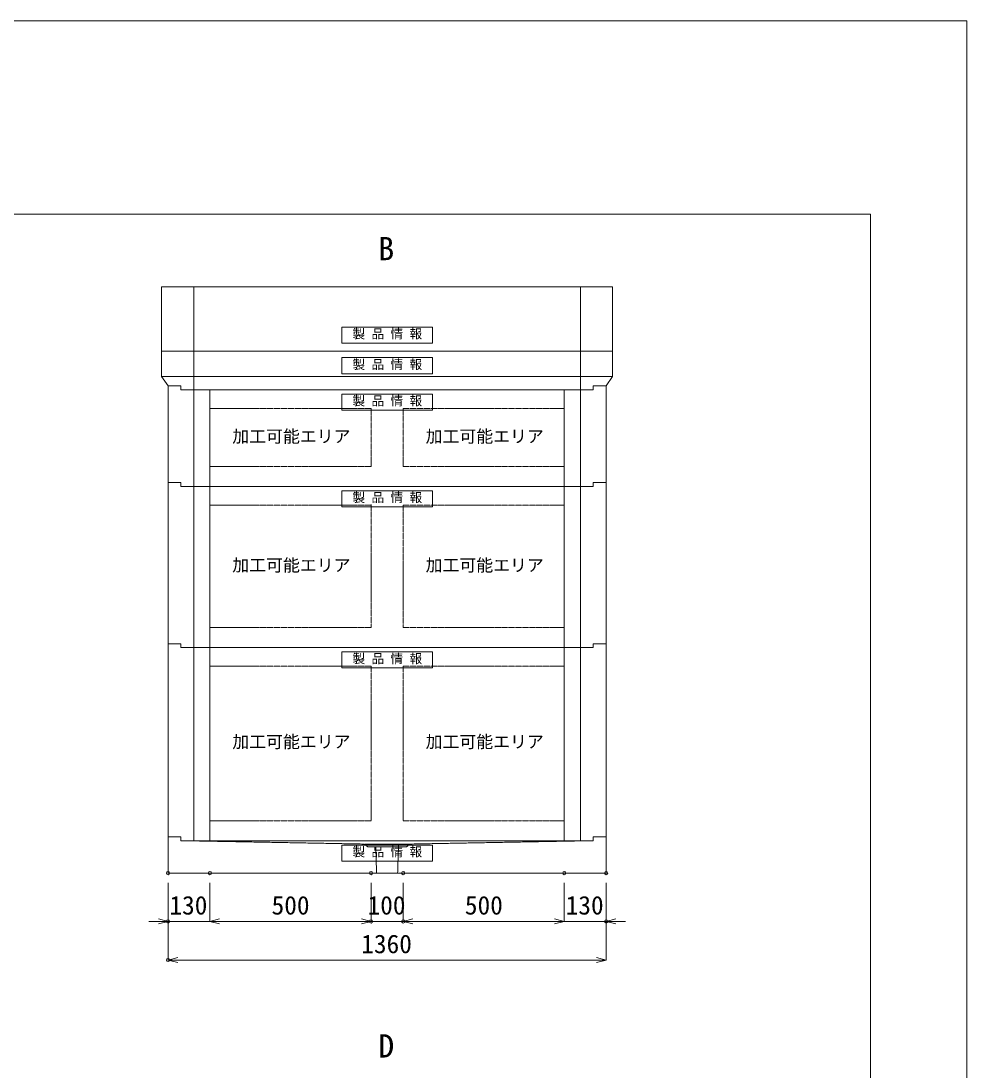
# Model space of a CAD drawing. Units: millimetres, scale not verified. Extents: x -4455 to 4455, y -3150 to 3150.
# Drawn here: x 1519 to 4455, y -109 to 3150 of the extents above; entities that cross this region are included whole.
import ezdxf
from ezdxf.enums import TextEntityAlignment as Align

# ---------------------------------------------------------------- set-up
doc = ezdxf.new("R2010")
doc.units = ezdxf.units.MM
doc.header["$LTSCALE"] = 20
doc.header["$PDMODE"] = 32
doc.header["$PDSIZE"] = 10
doc.linetypes.add('LONG_DASHED1', pattern=[7, 6, -1])
doc.linetypes.add('LONG_DOUBLE_CHAIN', pattern=[21.8, 18, -1, 0.6, -0.6, 0.6, -1])
for name, color, linetype, lineweight in [('0-0_D-TTL', 7, 'Continuous', 9), ('0-1_Defpoints', 7, 'Continuous', 9), ('0-4_D-STR-TXT', 7, 'Continuous', 9), ('0-6_D-STR', 7, 'Continuous', 9), ('0-8_D-STR-STR1', 7, 'LONG_DASHED1', 9), ('0-9_D-STR-DIM', 3, 'Continuous', 9), ('0-A_0', 7, 'Continuous', 9), ('0-B_D-STR-STR5', 1, 'LONG_DOUBLE_CHAIN', 9)]:
    doc.layers.add(name, color=color, linetype=linetype, lineweight=lineweight)
doc.styles.add('ＭＳ ゴシック', font='')
doc.styles.get('ＭＳ ゴシック').set_extended_font_data('MS Gothic')

# ---------------------------------------------------------------- blocks, each defined once
blk = doc.blocks.new('A$C4DE05FD1')
at = {"layer": '0-0_D-TTL', "color": 134}
for p, q in [((4000, 76000), (114800, 76000)), ((114800, 76000), (114800, 4000))]:
    blk.add_line(p, q, dxfattribs=at)
at = {"layer": '0-1_Defpoints', "color": 134}
for p, q in [((0, 84000), (118800, 84000)), ((118800, 84000), (118800, 0))]:
    blk.add_line(p, q, dxfattribs=at)
blk = doc.blocks.new('A$C31CA379A')
at = {"layer": '0-4_D-STR-TXT', "style": 'ＭＳ ゴシック'}
for s, p in [('A', (-325.9, -2190.5)), ('B', (35638.6, -2190.5)), ('C', (-351.4, -35190.5)), ('D', (35638.6, -35190.5))]:
    blk.add_text(s, height=962.2, dxfattribs=at).set_placement(p, align=Align.BOTTOM_LEFT)
blk = doc.blocks.new('A$C3FC15DFF')
at = {"layer": '0-8_D-STR-STR1', "linetype": 'Continuous'}
blk.add_lwpolyline([(-2820, 0), (2820, 0), (2820, -1000), (-2820, -1000)], close=True, dxfattribs=at)
at = {"layer": '0-8_D-STR-STR1', "style": 'ＭＳ ゴシック'}
blk.add_text('製 品 情 報', height=577.3, dxfattribs=at).set_placement((-2149.6, -882.5), align=Align.BOTTOM_LEFT)
blk = doc.blocks.new('A$C2CAB0034')
at = {"layer": '0-6_D-STR', "linetype": 'LONG_DASHED1'}
for p, q in [((-12000, 0), (-12000, 2400)), ((12000, 0), (12000, 2400))]:
    blk.add_line(p, q, dxfattribs=at)
at = {"layer": '0-6_D-STR'}
for p, q in [((14000, 820), (-14000, 820)), ((-13600, 240), (-12800, 240)), ((-12800, 0), (-12800, 240)), ((13600, 240), (12800, 240))]:
    blk.add_line(p, q, dxfattribs=at)
for points in [[(-14000, 2400), (14000, 2400), (14000, 820), (13600, 240)], [(-14000, 2400), (-14000, 820), (-13600, 240)], [(-12800, 0), (12800, 0), (12800, 240)]]:
    blk.add_lwpolyline(points, dxfattribs=at)
at = {"layer": '0-8_D-STR-STR1'}
blk.add_blockref('A$C3FC15DFF', (0, 2000), dxfattribs=at)
blk = doc.blocks.new('A$C76595178')
at = {"layer": '0-6_D-STR'}
blk.add_line((-14000, 4000), (-14000, 0), dxfattribs=at)
at = {"layer": '0-6_D-STR', "linetype": 'LONG_DASHED1'}
for p, q in [((-12000, 0), (-12000, 4000)), ((12000, 0), (12000, 4000))]:
    blk.add_line(p, q, dxfattribs=at)
at = {"layer": '0-6_D-STR'}
blk.add_lwpolyline([(-14000, 4000), (14000, 4000), (14000, 0), (-14000, 0)], dxfattribs=at)
at = {"layer": '0-8_D-STR-STR1'}
blk.add_blockref('A$C3FC15DFF', (0, 1500), dxfattribs=at)
blk = doc.blocks.new('A$C35A123D8')
at = {"layer": '0-6_D-STR'}
for p, q in [((-13600, 240), (-13600, -2000)), ((-13600, 240), (-12800, 240)), ((-12800, 0), (-12800, 240)), ((-12800, 0), (12800, 0)), ((13600, 240), (12800, 240)), ((12800, 0), (12800, 240)), ((13600, 240), (13600, -2000)), ((-13600, -2000), (13600, -2000))]:
    blk.add_line(p, q, dxfattribs=at)
at = {"layer": '0-6_D-STR', "linetype": 'LONG_DASHED1'}
for p, q in [((-12180, 0), (-1400, -200)), ((12180, 0), (1400, -200)), ((-1200, -380), (-1400, -200)), ((1400, -200), (-1400, -200)), ((1200, -380), (-1200, -380)), ((-653.3, -2000), (-705, -380)), ((653.3, -2000), (705, -380)), ((1200, -380), (1400, -200))]:
    blk.add_line(p, q, dxfattribs=at)
at = {"layer": '0-8_D-STR-STR1'}
blk.add_blockref('A$C3FC15DFF', (0, -260), dxfattribs=at)
blk = doc.blocks.new('_Open30')
at = {"layer": '0-A_0'}
blk.add_line((0, 0), (-20, 0), dxfattribs=at)
blk.add_lwpolyline([(-20, 5.36), (0, 0), (-20, -5.36)], dxfattribs=at)
blk = doc.blocks.new('A$C5F914A78')
at = {"layer": '0-6_D-STR'}
for p, q in [((-13600, 240), (-12800, 240)), ((-13600, -9760), (-13600, 240)), ((-12800, 0), (-12800, 240)), ((-12800, 0), (12800, 0)), ((13600, 240), (12800, 240)), ((12800, 0), (12800, 240)), ((13600, -9760), (13600, 240)), ((-13600, -9760), (-12800, -9760)), ((-12800, -10000), (-12800, -9760)), ((13600, -9760), (12800, -9760)), ((12800, -10000), (12800, -9760)), ((-12800, -10000), (12800, -10000))]:
    blk.add_line(p, q, dxfattribs=at)
at = {"layer": '0-6_D-STR', "linetype": 'LONG_DASHED1'}
for p, q in [((-12000, -10000), (-12000, 0)), ((-11000, -10000), (-11000, 0)), ((11000, -10000), (11000, 0)), ((12000, -10000), (12000, 0))]:
    blk.add_line(p, q, dxfattribs=at)
at = {"layer": '0-B_D-STR-STR5'}
for p, q in [((-1000, -1160), (-11000, -1160)), ((-11000, -1160), (-11000, -8760)), ((-1000, -1120), (-1000, -8760)), ((1000, -1160), (11000, -1160)), ((1000, -1160), (1000, -8760)), ((11000, -1160), (11000, -8760)), ((-1000, -8760), (-11000, -8760)), ((1000, -8760), (11000, -8760))]:
    blk.add_line(p, q, dxfattribs=at)
at = {"layer": '0-8_D-STR-STR1'}
blk.add_blockref('A$C3FC15DFF', (0, -260), dxfattribs=at)
blk = doc.blocks.new('A$C61C9604E')
at = {"layer": '0-6_D-STR'}
for p, q in [((-13600, -5760), (-13600, 240)), ((-13600, 240), (-12800, 240)), ((-12800, 0), (-12800, 240)), ((-12800, 0), (12800, 0)), ((13600, 240), (12800, 240)), ((12800, 0), (12800, 240)), ((13600, -5760), (13600, 240)), ((-13600, -5760), (-12800, -5760)), ((-12800, -6000), (-12800, -5760)), ((13600, -5760), (12800, -5760)), ((12800, -6000), (12800, -5760)), ((-12800, -6000), (12800, -6000))]:
    blk.add_line(p, q, dxfattribs=at)
at = {"layer": '0-6_D-STR', "linetype": 'LONG_DASHED1'}
for p, q in [((-12000, -6000), (-12000, 0)), ((-11000, -6000), (-11000, 0)), ((11000, -6000), (11000, 0)), ((12000, -6000), (12000, 0))]:
    blk.add_line(p, q, dxfattribs=at)
at = {"layer": '0-B_D-STR-STR5'}
for p, q in [((-11000, -1160), (-11000, -4760)), ((-1000, -1160), (-11000, -1160)), ((-1000, -1160), (-1000, -4760)), ((1000, -1160), (11000, -1160)), ((1000, -1160), (1000, -4760)), ((11000, -1160), (11000, -4760)), ((-1000, -4760), (-11000, -4760)), ((1000, -4760), (11000, -4760))]:
    blk.add_line(p, q, dxfattribs=at)
at = {"layer": '0-8_D-STR-STR1'}
blk.add_blockref('A$C3FC15DFF', (0, -260), dxfattribs=at)
blk = doc.blocks.new('A$C07d230d8')
at = {"layer": '0-6_D-STR'}
for p, q in [((-13600, -11760), (-13600, 240)), ((-13600, 240), (-12800, 240)), ((-12800, 0), (-12800, 240)), ((-12800, 0), (12800, 0)), ((13600, 240), (12800, 240)), ((12800, 0), (12800, 240)), ((13600, -11760), (13600, 240)), ((-13600, -11760), (-12800, -11760)), ((-12800, -12000), (-12800, -11760)), ((-12800, -12000), (12800, -12000)), ((13600, -11760), (12800, -11760)), ((12800, -12000), (12800, -11760))]:
    blk.add_line(p, q, dxfattribs=at)
at = {"layer": '0-6_D-STR', "linetype": 'LONG_DASHED1'}
for p, q in [((-12000, -12000), (-12000, 0)), ((-11000, -12000), (-11000, 0)), ((11000, -12000), (11000, 0)), ((12000, -12000), (12000, 0))]:
    blk.add_line(p, q, dxfattribs=at)
at = {"layer": '0-B_D-STR-STR5'}
for p, q in [((-11000, -1160), (-11000, -10760)), ((-1000, -1160), (-11000, -1160)), ((-1000, -1160), (-1000, -10760)), ((1000, -1160), (11000, -1160)), ((1000, -1160), (1000, -10760)), ((11000, -1160), (11000, -10760)), ((-1000, -10760), (-11000, -10760)), ((1000, -10760), (11000, -10760))]:
    blk.add_line(p, q, dxfattribs=at)
at = {"layer": '0-8_D-STR-STR1'}
blk.add_blockref('A$C3FC15DFF', (0, -260), dxfattribs=at)

msp = doc.modelspace()

# ---------------------------------------------------------------- linework, layer by layer
at = {"layer": '0-1_Defpoints'}
for p in [(1975, 505), (1975, 505), (2105, 505), (2605, 505), (2705, 505), (3205, 505), (3335, 505), (1975, 355), (2605, 355), (2705, 355), (3335, 355), (1975, 235)]:
    msp.add_point(p, dxfattribs=at)
at = {"layer": '0-9_D-STR-DIM'}
for p, q in [((1975, 475), (1975, 235)), ((1975, 475), (1975, 355)), ((2105, 475), (2105, 355)), ((2105, 475), (2105, 355)), ((2605, 475), (2605, 355)), ((2605, 475), (2605, 355)), ((2705, 475), (2705, 355)), ((2705, 475), (2705, 355)), ((3205, 475), (3205, 355)), ((3205, 475), (3205, 355)), ((3335, 475), (3335, 355)), ((3335, 475), (3335, 235)), ((1945, 355), (1915, 355)), ((2105, 355), (1975, 355)), ((2135, 355), (2575, 355)), ((2135, 355), (2165, 355)), ((2575, 355), (2545, 355)), ((2605, 355), (2705, 355)), ((3175, 355), (2735, 355)), ((2735, 355), (2765, 355)), ((3175, 355), (3145, 355)), ((3205, 355), (3335, 355)), ((3365, 355), (3395, 355)), ((3305, 235), (2005, 235))]:
    msp.add_line(p, q, dxfattribs=at)

# ---------------------------------------------------------------- block references
at = {"layer": '0-0_D-TTL', "xscale": 0.075, "yscale": 0.075}
msp.add_blockref('A$C4DE05FD1', (-4455, -3150), dxfattribs=at)
at = {"layer": '0-4_D-STR-TXT', "xscale": 0.075, "yscale": 0.075}
msp.add_blockref('A$C31CA379A', (-45, 2550), dxfattribs=at)
at = {"layer": '0-6_D-STR', "xscale": 0.05, "yscale": 0.05}
for name, p in [('A$C76595178', (2655, 2125)), ('A$C2CAB0034', (2655, 2005)), ('A$C61C9604E', (2655, 2005)), ('A$C5F914A78', (2655, 1705)), ('A$C07d230d8', (2655, 1205)), ('A$C35A123D8', (2655, 605))]:
    msp.add_blockref(name, p, dxfattribs=at)
at = {"layer": '0-9_D-STR-DIM', "xscale": 1.5, "yscale": 1.5}
for p in [(1975, 355), (2605, 355), (2605, 355), (3205, 355), (3205, 355), (3335, 235)]:
    msp.add_blockref('_Open30', p, dxfattribs=at)
at = {"layer": '0-9_D-STR-DIM', "xscale": 1.5, "yscale": 1.5, "rotation": 180}
for p in [(2105, 355), (2105, 355), (2705, 355), (2705, 355), (3335, 355), (1975, 235)]:
    msp.add_blockref('_Open30', p, dxfattribs=at)

# ---------------------------------------------------------------- texts
at = {"layer": '0-9_D-STR-DIM', "style": 'ＭＳ ゴシック'}
for s, p in [('130', (1979.22, 358.9)), ('500', (2296.35, 358.9)), ('100', (2594.22, 358.9)), ('500', (2896.35, 358.9)), ('130', (3209.22, 358.9)), ('1360', (2574.72, 238.9))]:
    msp.add_text(s, height=57.77, dxfattribs=at).set_placement(p, align=Align.BOTTOM_LEFT)
at = {"layer": '0-B_D-STR-STR5', "style": 'ＭＳ ゴシック'}
for p in [(2174.52, 1830.03), (2774.52, 1830.03), (2174.52, 1430.03), (2774.52, 1430.03), (2174.52, 882.03), (2774.52, 882.03)]:
    msp.add_text('加工可能エリア', height=38.42, dxfattribs=at).set_placement(p, align=Align.BOTTOM_LEFT)

doc.saveas('drawing.dxf')
